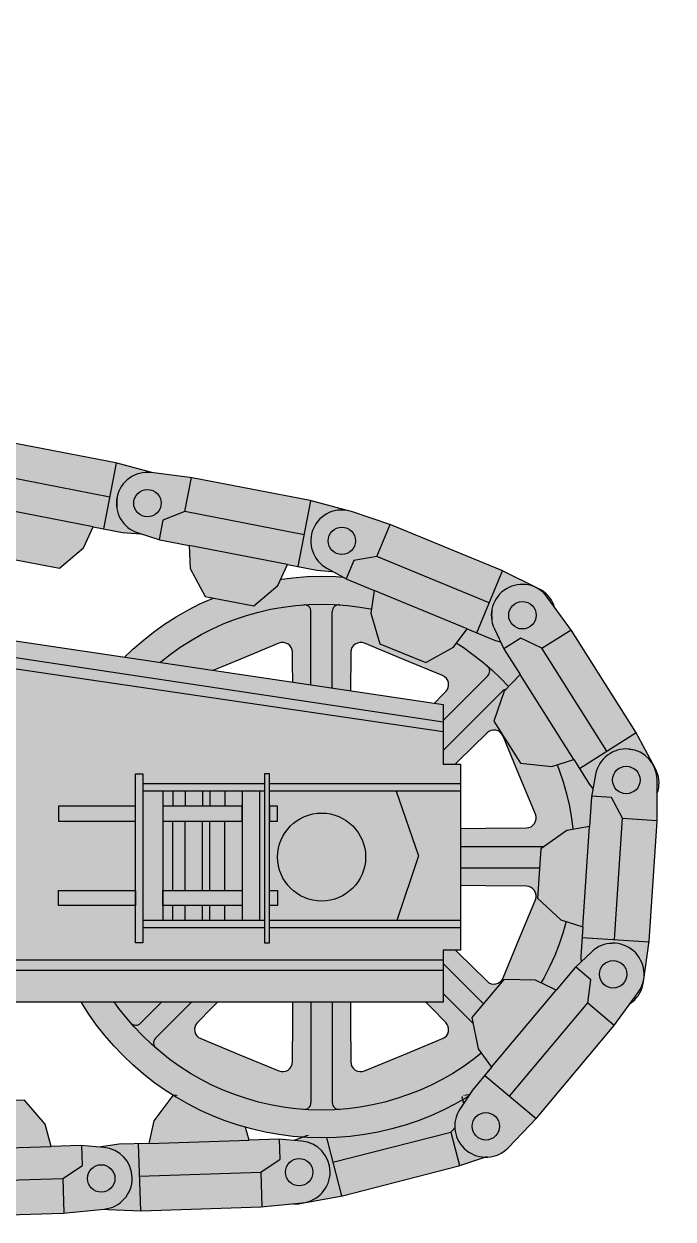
# Model space of a CAD drawing. Header units: millimetres. Extents: x -6554 to 5456, y -10594 to 19581.
# Drawn here: x 2909 to 3973, y 275 to 2234 of the extents above; entities that cross this region are included whole.
import ezdxf
from ezdxf.enums import TextEntityAlignment as Align

# ---------------------------------------------------------------- set-up
doc = ezdxf.new("R2010")
doc.units = ezdxf.units.MM
doc.set_wipeout_variables(frame=1)
doc.layers.add('Техника. Кран SANY SCC 1800', color=251, linetype='Continuous')
doc.layers.add('Техника. Кран SANY SCC 1800 Штрих', color=7, linetype='Continuous', true_color=0xffe494)
doc.styles.get("Standard").update_dxf_attribs({"font": 'arial.ttf'})

# ---------------------------------------------------------------- blocks, each defined once
blk = doc.blocks.new('BLOCK-20201113.142927')
at = {"color": 0, "linetype": 'ByBlock', "lineweight": -2, "transparency": 16777216}
blk.add_wipeout([(3.432532222691009, -50.43122189891977), (3.432532222691009, -50.43122189891977), (25.897900695778475, -43.45274182775023), (42.813243067464214, -27.104556693492754), (50.55353224463306, -4.890149472297196), (47.459992580937495, 18.429841460043292), (34.195582286037734, 37.85784661404358), (13.602918768239618, 49.23036497973766), (5.745663823422149, 50.75901279036958), (-31.52215389699535, 55.00000000000006), (-80.15801499094225, 55.00000000000006), (-89.32546577283293, 91.47686967593478), (-121.79808920844329, 132.1509975932309), (-203.2019107915566, 132.1509975932309), (-235.67453422716693, 91.47686967593478), (-244.84198500905765, 55.00000000000006), (-293.4778461030046, 55.00000000000006), (-330.7456638234303, 50.75901279036822), (-330.7456638234303, 50.75901279036822), (-352.86868740121645, 42.761276078522485), (-369.01933722155286, 25.657227577767912), (-375.7364629344389, 3.1123348769237396), (-371.5805570110273, -20.04193925747842), (-357.4422470979698, -38.8435391239162), (-336.35143086801367, -49.263204928994384), (-328.43253222269095, -50.43122189891977), (-260.94965691887137, -54.99999999999997), (-64.05034308112856, -54.99999999999997)], dxfattribs=at)
at = {"layer": 'Техника. Кран SANY SCC 1800 Штрих', "true_color": 0xadadad, "transparency": 16777216}
h = blk.add_hatch(color=253, dxfattribs=at)
h.dxf.hatch_style = 1
edge = h.paths.add_edge_path()
edge.add_line((-64.05034308112863, -55), (3.432532222690952, -50.43122189891983))
edge.add_arc((9.769962616701378e-15, 0.2687987270402765), 50.81608376225574, 273.8731728589847, 443.5078076067492)
edge.add_line((5.745663823422092, 50.75901279036952), (-31.52215389699541, 55))
edge.add_line((-31.52215389699541, 55), (-80.15801499094232, 55))
edge.add_line((-80.15801499094232, 55), (-89.32546577283301, 91.47686967593472))
edge.add_line((-89.32546577283301, 91.47686967593472), (-121.7980892084433, 132.1509975932308))
edge.add_line((-121.7980892084433, 132.1509975932308), (-203.2019107915567, 132.1509975932308))
edge.add_line((-203.2019107915567, 132.1509975932308), (-235.674534227167, 91.47686967593472))
edge.add_line((-235.674534227167, 91.47686967593472), (-244.8419850090577, 55))
edge.add_line((-244.8419850090577, 55), (-293.4778461030046, 55))
edge.add_line((-293.4778461030046, 55), (-330.7456638234303, 50.75901279036816))
edge.add_arc((-325.0000000000089, 0.2687987270398575), 50.81608376225473, 96.4921923932502, 266.1268271410252)
edge.add_line((-328.432532222691, -50.43122189891983), (-260.9496569188714, -55))
edge.add_line((-260.9496569188714, -55), (-64.05034308112863, -55))
at = {"color": 0, "linetype": 'ByBlock', "lineweight": -2, "transparency": 16777216}
blk.add_line((-244.8419850090577, 55), (-80.15801499094232, 55), dxfattribs=at)
blk.add_lwpolyline([(-64.05034308112863, -55), (3.432532222690952, -50.43122189891983, 0.9134026468780254), (5.745663823422092, 50.75901279036952), (-31.52215389699541, 55), (-80.15801499094232, 55), (-89.32546577283301, 91.47686967593472), (-121.7980892084433, 132.1509975932308), (-203.2019107915567, 132.1509975932308), (-235.674534227167, 91.47686967593472), (-244.8419850090577, 55), (-293.4778461030046, 55), (-330.7456638234303, 50.75901279036816, 0.9134026468781105), (-328.432532222691, -50.43122189891983), (-260.9496569188714, -55)], format="xyb", close=True, dxfattribs=at)
for points in [[(-262.2016225710458, 54.86459797551652), (-262.2016225710458, -55)], [(-62.8150471535123, 1.915996209953391), (-30.28685796937907, 22.28639961771432), (-30.28685796937907, 55)], [(-262.1849528464877, 1.915996209953391), (-62.8150471535123, 1.915996209953391)], [(-62.8150471535123, 1.915996209953391), (-62.8150471535123, -55)]]:
    blk.add_lwpolyline(points, dxfattribs=at)
for centre in [(-325, 0), (0, 0)]:
    blk.add_circle(centre, 22.47519651151177, dxfattribs=at)
blk = doc.blocks.new('BLOCK-20201113.14192')
at = {"color": 0, "linetype": 'ByBlock', "lineweight": -2, "transparency": 16777216}
blk.add_wipeout([(437.53058614573456, 142.75022346772812), (371.6745898113982, 271.4196739399065), (269.15689586135534, 373.3164951129204), (140.08977131327381, 438.3896623855453), (-2.7957012621693855, 460.220408247578), (-145.40540800075567, 436.65536460377007), (-273.6724363697582, 370.01896935773175), (-374.9446246744092, 266.8841856328015), (-439.2325616224523, 137.42414971065068), (-460.1949342230764, -5.591299360255903), (-435.76403005616993, -148.05522693347473), (-368.34969484591744, -275.91510002179155), (-264.6016271194596, -376.55891841629796), (-134.75345702387852, -440.05925275266253), (8.386691133981644, -460.15247856003225), (150.69958248500458, -434.85661539404276), (278.1475821395503, -366.66682787380523), (378.15931676959, -262.30930454993904), (440.8697052704685, -132.07779180410068), (460.22889969352946, -1.7053025658242404e-12)], dxfattribs=at)
at = {"layer": 'Техника. Кран SANY SCC 1800 Штрих', "transparency": 16777216}
h = blk.add_hatch(color=256, dxfattribs=at)
h.dxf.hatch_style = 1
edge = h.paths.add_edge_path()
edge.add_arc((0, 0), 460.2288996935295, 0, 360)
edge = h.paths.add_edge_path(flags=16)
edge.add_arc((89.94191360169003, 194.4101955316868), 27.27646662252244, 245.1728557609483, 315.5253453564864)
edge.add_line((109.4053209498998, 175.30047533993), (203.591099008936, 271.2294657372827))
edge.add_arc((192.0440923037782, 282.5666413530537), 16.18224072221744, 315.5253453564814, 427.4999999999607)
edge.add_line((198.2367677267248, 297.5170823464769), (134.2192757163411, 324.0339957662909))
edge.add_line((134.2192757163411, 324.0339957662909), (70.20178370596841, 350.5509091860977))
edge.add_arc((64.00910828303431, 335.6004681926723), 16.18224072221478, 67.50000000000453, 179.4746546435236)
edge.add_line((47.82754778199887, 335.74884117888), (46.59491051652731, 201.3173991996528))
edge.add_arc((73.8702305716154, 201.0673046129), 27.2764666225267, 179.4746546435006, 249.8271442390357)
edge.add_arc((1.141700067819329e-10, -2.813749233609997e-11), 186.9310774766361, 65.17285576098578, 69.82714423908499, ccw=False)
edge = h.paths.add_edge_path(flags=16)
edge.add_arc((201.0673046129078, 73.87023057160555), 27.27646662252179, 200.172855760947, 270.5253453564852)
edge.add_line((201.3173991996537, 46.5949105165223), (335.7488411788763, 47.82754778199433))
edge.add_arc((335.6004681926671, 64.0091082830323), 16.18224072221734, 270.5253453564818, 382.4999999999611)
edge.add_line((350.5509091860986, 70.2017837059584), (324.0339957662873, 134.2192757163443))
edge.add_line((324.0339957662873, 134.2192757163443), (297.5170823464814, 198.2367677267148))
edge.add_arc((282.5666413530561, 192.0440923037787), 16.18224072221549, 22.50000000000202, 134.4746546435211)
edge.add_line((271.2294657372859, 203.5910990089346), (175.3004753399291, 109.4053209498957))
edge.add_arc((194.4101955316847, 89.94191360167822), 27.27646662252711, 134.4746546435005, 204.8271442390356)
edge.add_arc((5.019273885409348e-11, -1.244586655957391e-10), 186.9310774766537, 20.172855760990785, 24.82714423908999, ccw=False)
edge = h.paths.add_edge_path(flags=16)
edge.add_arc((194.4101955316816, -89.94191360169225), 27.27646662252265, 155.1728557609508, 225.5253453564888)
edge.add_line((175.3004753399255, -109.4053209499029), (271.2294657372768, -203.5910990089383))
edge.add_arc((282.5666413530487, -192.0440923037802), 16.18224072221822, 225.5253453564799, 337.4999999999591)
edge.add_line((297.5170823464723, -198.2367677267275), (324.0339957662854, -134.2192757163425))
edge.add_line((324.0339957662854, -134.2192757163425), (350.5509091860931, -70.2017837059716))
edge.add_arc((335.6004681926668, -64.00910828303712), 16.18224072221576, 337.5000000000045, 449.4746546435236)
edge.add_line((335.7488411788745, -47.82754778200069), (201.3173991996482, -46.59491051652913))
edge.add_arc((201.0673046128952, -73.87023057161754), 27.27646662252704, 89.4746546435001, 159.8271442390352)
edge.add_arc((-5.03632691106759e-11, -1.054871745509445e-10), 186.9310774766559, 335.1728557609846, 339.8271442390838, ccw=False)
edge = h.paths.add_edge_path(flags=16)
edge.add_arc((73.87023057160164, -201.0673046129081), 27.27646662252201, 110.1728557609493, 180.5253453564874)
edge.add_line((46.59491051651821, -201.317399199655), (47.82754778198978, -335.7488411788772))
edge.add_arc((64.00910828302807, -335.6004681926685), 16.18224072221765, 180.5253453564801, 292.4999999999594)
edge.add_line((70.20178370595386, -350.5509091861004), (134.2192757163393, -324.0339957662886))
edge.add_line((134.2192757163393, -324.0339957662886), (198.2367677267102, -297.5170823464814))
edge.add_arc((192.0440923037746, -282.5666413530561), 16.18224072221528, 292.5000000000008, 404.4746546435199)
edge.add_line((203.5910990089305, -271.2294657372863), (109.4053209498907, -175.3004753399305))
edge.add_arc((89.94191360167368, -194.4101955316854), 27.27646662252632, 44.47465464350017, 114.8271442390353)
edge.add_arc((-1.178221964437398e-10, -3.993250174971763e-11), 186.9310774766597, 290.1728557609863, 294.82714423908556, ccw=False)
edge = h.paths.add_edge_path(flags=16)
edge.add_arc((-89.94191360169549, -194.4101955316841), 27.27646662252244, 65.17285576094832, 135.5253453564864)
edge.add_line((-109.4053209499052, -175.3004753399273), (-203.5910990089415, -271.22946573728))
edge.add_arc((-192.0440923037837, -282.566641353051), 16.18224072221744, 135.5253453564814, 247.4999999999607)
edge.add_line((-198.2367677267302, -297.5170823464741), (-134.2192757163466, -324.0339957662882))
edge.add_line((-134.2192757163466, -324.0339957662882), (-70.20178370597387, -350.5509091860949))
edge.add_arc((-64.00910828303961, -335.6004681926698), 16.18224072221463, 247.5000000000037, 359.4746546435228)
edge.add_line((-47.82754778200433, -335.7488411788777), (-46.59491051653276, -201.31739919965))
edge.add_arc((-73.87023057162085, -201.0673046128973), 27.2764666225267, 359.4746546435006, 429.8271442390357)
edge.add_arc((-1.196269749925705e-10, 3.086597644141875e-11), 186.9310774766361, 245.17285576098578, 249.827144239085, ccw=False)
edge = h.paths.add_edge_path(flags=16)
edge.add_arc((-201.0673046129132, -73.87023057160282), 27.27646662252179, 20.17285576094705, 90.52534535648513)
edge.add_line((-201.3173991996591, -46.59491051651958), (-335.7488411788818, -47.8275477819916))
edge.add_arc((-335.6004681926726, -64.00910828302958), 16.18224072221734, 90.5253453564818, 202.4999999999611)
edge.add_line((-350.550909186104, -70.20178370595568), (-324.0339957662927, -134.2192757163416))
edge.add_line((-324.0339957662927, -134.2192757163416), (-297.5170823464869, -198.2367677267121))
edge.add_arc((-282.5666413530615, -192.044092303776), 16.18224072221549, 202.500000000002, 314.474654643521)
edge.add_line((-271.2294657372913, -203.5910990089319), (-175.3004753399346, -109.4053209498929))
edge.add_arc((-194.4101955316901, -89.9419136016755), 27.27646662252711, 314.4746546435005, 384.8271442390356)
edge.add_arc((-5.564970706473105e-11, 1.271871497010579e-10), 186.9310774766537, 200.1728557609908, 204.82714423909, ccw=False)
edge = h.paths.add_edge_path(flags=16)
edge.add_arc((-194.4101955316852, 89.94191360169452), 27.27646662252265, 335.1728557609507, 405.5253453564889)
edge.add_line((-175.3004753399291, 109.4053209499052), (-271.2294657372804, 203.5910990089405))
edge.add_arc((-282.5666413530523, 192.0440923037825), 16.18224072221822, 45.52534535647987, 157.4999999999591)
edge.add_line((-297.5170823464759, 198.2367677267298), (-324.0339957662891, 134.2192757163448))
edge.add_line((-324.0339957662891, 134.2192757163448), (-350.5509091860968, 70.20178370597387))
edge.add_arc((-335.6004681926705, 64.0091082830394), 16.18224072221576, 157.5000000000045, 269.4746546435236)
edge.add_line((-335.7488411788781, 47.82754778200297), (-201.3173991996518, 46.5949105165314))
edge.add_arc((-201.0673046128989, 73.87023057161981), 27.27646662252704, 269.4746546435001, 339.8271442390352)
edge.add_arc((4.672529030358419e-11, 1.077609113053768e-10), 186.9310774766559, 155.1728557609846, 159.8271442390838, ccw=False)
edge = h.paths.add_edge_path(flags=16)
edge.add_arc((-73.8702305716071, 201.0673046129108), 27.27646662252201, 290.1728557609493, 360.5253453564874)
edge.add_line((-46.59491051652367, 201.3173991996578), (-47.82754778199524, 335.74884117888))
edge.add_arc((-64.00910828303353, 335.6004681926712), 16.18224072221765, 0.5253453564801441, 112.4999999999594)
edge.add_line((-70.20178370595931, 350.5509091861031), (-134.2192757163448, 324.0339957662918))
edge.add_line((-134.2192757163448, 324.0339957662918), (-198.2367677267157, 297.5170823464841))
edge.add_arc((-192.04409230378, 282.5666413530589), 16.18224072221528, 112.5000000000008, 224.4746546435199)
edge.add_line((-203.591099008936, 271.229465737289), (-109.4053209498961, 175.3004753399332))
edge.add_arc((-89.94191360167913, 194.4101955316881), 27.27646662252632, 224.4746546435001, 294.8271442390353)
edge.add_arc((1.123652282331022e-10, 4.266098585503642e-11), 186.9310774766597, 110.1728557609863, 114.8271442390855, ccw=False)
at = {"color": 0, "linetype": 'ByBlock', "lineweight": -2, "transparency": 16777216}
for points in [[(-17.49616768131273, 154.8463468186765), (-17.49616768131273, 402.5963631541536)], [(17.49616768131091, 154.8463468186769), (17.49616768130909, 402.5963631541517)], [(-97.12124306521764, 121.8645606896835), (-272.3069596551122, 297.0502772795762)], [(97.12124306521764, 121.8645606896839), (272.3069596551086, 297.0502772795753)], [(-121.8645606896807, 97.12124306522037), (-297.0502772795735, 272.3069596551127)], [(121.8645606896825, 97.12124306521855), (297.0502772795735, 272.3069596551099)], [(-154.8463468186783, 17.49616768131455), (-402.5963631541508, 17.49616768131364)], [(154.8463468186783, 17.49616768131091), (402.596363154149, 17.49616768131136)], [(-154.8463468186783, -17.49616768130818), (-402.5963631541545, -17.49616768130863)], [(154.8463468186783, -17.49616768131227), (402.5963631541472, -17.49616768131136)], [(-121.864560689688, -97.12124306521582), (-297.0502772795789, -272.3069596551072)], [(121.8645606896825, -97.1212430652231), (297.0502772795699, -272.3069596551104)], [(-97.1212430652231, -121.8645606896816), (-272.306959655114, -297.0502772795726)], [(97.12124306521764, -121.8645606896862), (272.3069596551068, -297.0502772795735)], [(-17.49616768131636, -154.8463468186796), (-17.49616768131455, -402.596363154149)], [(17.49616768130727, -154.846346818681), (17.49616768130727, -402.5963631541508)]]:
    blk.add_lwpolyline(points, dxfattribs=at)
for points in [[(-64.46384440972906, 175.4640717939251, 0.3169905368917571), (-46.59491051652367, 201.3173991996578), (-47.82754778199524, 335.74884117888, 0.5315675845839953), (-70.20178370595931, 350.5509091861031), (-134.2192757163448, 324.0339957662918), (-198.2367677267157, 297.5170823464841, 0.5315675845842182), (-203.591099008936, 271.229465737289), (-109.4053209498961, 175.3004753399332, 0.3169905368917431), (-78.48901349660446, 169.6546565435551, -0.02031095687231775)], [(78.48901349660991, 169.6546565435606, 0.3169905368917571), (109.4053209498998, 175.30047533993), (203.591099008936, 271.2294657372827, 0.5315675845839953), (198.2367677267248, 297.5170823464769), (134.2192757163411, 324.0339957662909), (70.20178370596841, 350.5509091860977, 0.5315675845842182), (47.82754778199887, 335.74884117888), (46.59491051652731, 201.3173991996528, 0.3169905368917431), (64.46384440972906, 175.4640717939124, -0.02031095687231775)], [(-169.6546565435583, 78.48901349661537, 0.3169905368917571), (-175.3004753399291, 109.4053209499052), (-271.2294657372804, 203.5910990089405, 0.5315675845839953), (-297.5170823464759, 198.2367677267298), (-324.0339957662891, 134.2192757163448), (-350.5509091860968, 70.20178370597387, 0.5315675845842182), (-335.7488411788781, 47.82754778200297), (-201.3173991996518, 46.5949105165314, 0.3169905368917431), (-175.464071793911, 64.46384440973316, -0.02031095687231775)], [(175.4640717939219, 64.46384440972861, 0.3169905368917571), (201.3173991996537, 46.5949105165223), (335.7488411788763, 47.82754778199433, 0.5315675845839953), (350.5509091860986, 70.2017837059584), (324.0339957662873, 134.2192757163443), (297.5170823464814, 198.2367677267148, 0.5315675845842182), (271.2294657372859, 203.5910990089346), (175.3004753399291, 109.4053209498957, 0.3169905368917431), (169.654656543551, 78.48901349660309, -0.02031095687231775)], [(-175.4640717939274, -64.46384440972588, 0.3169905368917571), (-201.3173991996591, -46.59491051651958), (-335.7488411788818, -47.8275477819916, 0.5315675845839953), (-350.550909186104, -70.20178370595568), (-324.0339957662927, -134.2192757163416), (-297.5170823464869, -198.2367677267121, 0.5315675845842182), (-271.2294657372913, -203.5910990089319), (-175.3004753399346, -109.4053209498929, 0.3169905368917431), (-169.6546565435565, -78.48901349660036, -0.02031095687231775)], [(169.6546565435547, -78.4890134966131, 0.3169905368917571), (175.3004753399255, -109.4053209499029), (271.2294657372768, -203.5910990089383, 0.5315675845839953), (297.5170823464723, -198.2367677267275), (324.0339957662854, -134.2192757163425), (350.5509091860931, -70.2017837059716, 0.5315675845842182), (335.7488411788745, -47.82754778200069), (201.3173991996482, -46.59491051652913, 0.3169905368917431), (175.4640717939074, -64.46384440973088, -0.02031095687231775)], [(-78.48901349661537, -169.6546565435578, 0.3169905368917571), (-109.4053209499052, -175.3004753399273), (-203.5910990089415, -271.22946573728, 0.5315675845839953), (-198.2367677267302, -297.5170823464741), (-134.2192757163466, -324.0339957662882), (-70.20178370597387, -350.5509091860949, 0.5315675845842182), (-47.82754778200433, -335.7488411788777), (-46.59491051653276, -201.31739919965, 0.3169905368917431), (-64.46384440973452, -175.4640717939096, -0.02031095687231775)], [(64.4638444097236, -175.4640717939224, 0.3169905368917571), (46.59491051651821, -201.317399199655), (47.82754778198978, -335.7488411788772, 0.5315675845839953), (70.20178370595386, -350.5509091861004), (134.2192757163393, -324.0339957662886), (198.2367677267102, -297.5170823464814, 0.5315675845842182), (203.5910990089305, -271.2294657372863), (109.4053209498907, -175.3004753399305, 0.3169905368917431), (78.489013496599, -169.6546565435524, -0.02031095687231775)]]:
    blk.add_lwpolyline(points, format="xyb", close=True, dxfattribs=at)
for centre, radius in [((0, 0), 460.2288996935295), ((0, 0), 414.6471224995857), ((0, -1.818989403545856e-12), 155.8316624008839)]:
    blk.add_circle(centre, radius, dxfattribs=at)
for centre, start, end in [((-28.536821216303, 402.5963631541554), 0, 94.05445629215272), ((28.53682121629936, 402.5963631541536), 85.94554370795124, 179.9999999999739), ((-264.5000386717893, 304.8571982629001), 130.9455437079458, 224.9999999999816), ((264.5000386717857, 304.8571982628991), 315, 49.05445629207131), ((-304.8571982628982, 264.5000386717907), 44.99999999998158, 139.0544562921278), ((304.8571982628964, 264.5000386717884), 40.94554370801929, 135), ((-402.5963631541526, 28.53682121630391), 175.9455437079772, 270), ((402.5963631541508, 28.53682121630163), 270, 4.05445629212672), ((-402.5963631541563, -28.5368212162989), 90, 184.0544562921267), ((402.596363154149, -28.53682121630163), 355.9455437079773, 90), ((-304.8571982629019, -264.5000386717857), 220.9455437080193, 315), ((304.8571982628946, -264.5000386717884), 224.9999999999816, 319.0544562921278), ((-264.5000386717911, -304.8571982628964), 135, 229.0544562920713), ((264.5000386717838, -304.8571982628973), 310.9455437079458, 44.99999999998158), ((-28.53682121630482, -402.5963631541504), 265.9455437079513, 359.999999999974), ((28.53682121629754, -402.5963631541522), 179.9999999999739, 274.0544562921527)]:
    blk.add_arc(centre, 11.04065353499026, start, end, dxfattribs=at)
blk = doc.blocks.new('BLOCK-20201113.150227')
at = {"color": 0, "linetype": 'ByBlock', "lineweight": -2, "transparency": 16777216}
blk.add_wipeout([(-2606.058335982071, 441.9261224063912), (2336.869225280111, 441.9261224063912), (2742.608086012396, 381.5507793502675), (2747.9515798746324, 417.46052333264197), (2770.5460306196696, 429.3416364334953), (2945.41699219793, 403.32023370961906), (2963.5732210677916, 385.3752788138736), (2958.2297272055575, 349.4655348314991), (4005.109970435358, 193.68614088928825), (4005.109970435358, 96.03058320131913), (4033.62073693973, 96.03058320131913), (4033.62073693973, -209.2444530900584), (4005.081923569421, -209.2444530900584), (4005.081923569421, -294.4651979687824), (-3204.52849329771, -294.4651979687824), (-3204.52849329771, -269.8524110711787), (-3327.160686386913, -269.8524110711787), (-3327.160686386913, -269.8524110711787), (-3367.700209387212, -320.8852983444558), (-3416.2582862497534, -364.3585278075425), (-3471.4466325607027, -399.02919177582453), (-3531.687403274307, -423.90604954302626), (-3595.2583035950825, -438.2778671366618), (-3660.341829705104, -441.73375162906586), (-3725.077231534888, -434.1748986423313), (-3787.6137119526215, -415.8174171837745), (-3846.163341397051, -387.1861510493777), (-3899.052175114897, -349.09967344242614), (-3944.7681115514733, -302.646883813969), (-3982.004123614286, -249.15587602577398), (-4009.6956268197578, -190.15596790076052), (-4027.050915960853, -127.33397774311106), (-4033.573800105618, -62.48599789043692), (-4029.0777887878644, 2.5339558989135185), (-4013.691423804138, 65.86695109988523), (-3987.8546041799514, 125.70228564600347), (-3952.306009375136, 180.3292562369288), (-3908.0619803012355, 228.18606766274934), (-3856.3874619465446, 267.9044848183912), (-3798.759838364542, 298.34895079875696), (-3736.82669399008, 318.64905268103576), (-3688.9077448009994, 326.82514605330925)], dxfattribs=at)
at = {"layer": 'Техника. Кран SANY SCC 1800 Штрих', "transparency": 16777216}
h = blk.add_hatch(color=256, dxfattribs=at)
h.dxf.hatch_style = 1
edge = h.paths.add_edge_path()
edge.add_line((-3688.907744800999, 326.8251460533102), (-2606.058335982071, 441.9261224063921))
edge.add_line((-2606.058335982071, 441.9261224063921), (2336.869225280111, 441.9261224063921))
edge.add_line((2336.869225280111, 441.9261224063921), (2742.608086012396, 381.5507793502675))
edge.add_line((2742.608086012396, 381.5507793502675), (2747.951579874632, 417.4605233326411))
edge.add_line((2747.951579874632, 417.4605233326411), (2770.54603061967, 429.3416364334953))
edge.add_line((2770.54603061967, 429.3416364334953), (2945.416992197929, 403.3202337096191))
edge.add_line((2945.416992197929, 403.3202337096191), (2963.573221067792, 385.3752788138745))
edge.add_line((2963.573221067792, 385.3752788138745), (2958.229727205558, 349.4655348314991))
edge.add_line((2958.229727205558, 349.4655348314991), (4005.109970435357, 193.6861408892887))
edge.add_line((4005.109970435357, 193.6861408892887), (4005.109970435357, 96.0305832013205))
edge.add_line((4005.109970435357, 96.0305832013205), (4033.62073693973, 96.0305832013205))
edge.add_line((4033.62073693973, 96.0305832013205), (4033.62073693973, -209.2444530900589))
edge.add_line((4033.62073693973, -209.2444530900589), (4005.081923569421, -209.2444530900589))
edge.add_line((4005.081923569421, -209.2444530900589), (4005.081923569421, -294.4651979687819))
edge.add_line((4005.081923569421, -294.4651979687819), (-3204.528493297709, -294.4651979687819))
edge.add_line((-3204.528493297709, -294.4651979687819), (-3204.528493297709, -269.8524110711783))
edge.add_line((-3204.528493297709, -269.8524110711783), (-3327.160686386913, -269.8524110711783))
edge.add_arc((-3648.165473485136, -56.47085895179795), 385.4552634545951, 96.06744571975759, 326.38681662259023, ccw=False)
at = {"color": 0, "linetype": 'ByBlock', "lineweight": -2, "transparency": 16777216}
for p, q in [((3545.403419772277, 51.31002345419392), (3545.403419772277, -160.2510074642664)), ((3561.634174915232, 51.31002345419392), (3561.634174915232, 26.86109410500057)), ((3582.08237037092, 51.31002345419392), (3582.08237037092, 26.86109410500057)), ((3610.4764678651, 51.31002345419392), (3610.4764678651, 26.86109410500057)), ((3622.700932539697, 51.31002345419392), (3622.700932539697, 26.86109410500103)), ((3647.099852715221, 51.31002345419392), (3647.099852715221, 26.86109410500103)), ((3675.593968556736, 51.31002345419392), (3675.593968556736, -160.2510074642664)), ((3704.038075224583, 51.31002345419392), (3704.038075224583, -160.2510074642664)), ((3561.634174915232, -111.3920447898408), (3561.634174915232, 2.451060779767886)), ((3582.08237037092, -111.3920447898408), (3582.08237037092, 2.451060779767886)), ((3610.4764678651, -111.3920447898408), (3610.4764678651, 2.451060779767886)), ((3622.700932539697, -111.3920447898404), (3622.700932539697, 2.451060779767431)), ((3647.099852715221, -111.3920447898404), (3647.099852715221, 2.451060779767431)), ((3561.634174915232, -160.2510074642664), (3561.634174915232, -135.8020781150731)), ((3582.08237037092, -160.2510074642664), (3582.08237037092, -135.8020781150731)), ((3610.4764678651, -160.2510074642664), (3610.4764678651, -135.8020781150731)), ((3622.700932539697, -160.2510074642664), (3622.700932539697, -135.8020781150735)), ((3647.099852715221, -160.2510074642664), (3647.099852715221, -135.8020781150735))]:
    blk.add_line(p, q, dxfattribs=at)
blk.add_lwpolyline([(-3688.907744800999, 326.8251460533102), (-2606.058335982071, 441.9261224063921), (2336.869225280111, 441.9261224063921), (2742.608086012396, 381.5507793502675), (2747.951579874632, 417.4605233326411), (2770.54603061967, 429.3416364334953), (2945.416992197929, 403.3202337096191), (2963.573221067792, 385.3752788138745), (2958.229727205558, 349.4655348314991), (4005.109970435357, 193.6861408892887), (4005.109970435357, 96.0305832013205), (4033.62073693973, 96.0305832013205), (4033.62073693973, -209.2444530900589), (4005.081923569421, -209.2444530900589), (4005.081923569421, -294.4651979687819), (-3204.528493297709, -294.4651979687819), (-3204.528493297709, -269.8524110711783), (-3327.160686386913, -269.8524110711783, -1.574523188373313)], format="xyb", close=True, dxfattribs=at)
for points in [[(-3689.724012373841, 294.0204641542525), (-2614.226501014642, 421.5446058489269), (2301.240859761208, 421.5446058489269), (4005.082187561094, 165.3087131196667)], [(4005.082187561094, 148.9168173060007), (2284.172059844973, 401.1519761417585), (1409.485654810224, 401.1519761417585), (1409.485654810224, -225.374064730755)], [(3712.21735340686, 63.59005387731304), (3512.830777989328, 63.59005387731304)], [(4033.54852052835, 63.59005387731304), (3720.233202991031, 63.59005387731304)], [(3712.21735340686, 51.31002345419392), (3512.830777989328, 51.31002345419392)], [(4033.54852052835, 51.31002345419392), (3720.233202991031, 51.31002345419392)], [(3927.801344518232, 51.32669317875161), (3964.474738542024, -54.47049200503625), (3929.178914374636, -160.2510074642664)], [(3712.21735340686, -160.2510074642664), (3512.830777989328, -160.2510074642664)], [(3712.21735340686, -172.5310378873855), (3512.830777989328, -172.5310378873855)], [(4033.54852052835, -160.2510074642664), (3720.233202991031, -160.2510074642664)], [(4033.54852052835, -172.5310378873855), (3720.233202991031, -172.5310378873855)], [(4005.121083585061, -225.374064730755), (1393.067868423173, -225.374064730755)], [(-3347.678233699134, -241.6159330234118), (4005.081923569421, -241.6159330234118)]]:
    blk.add_lwpolyline(points, dxfattribs=at)
for points in [[(3512.830777989328, 79.79858272085858), (3512.830777989328, -197.0446102461769), (3500.639652763842, -197.0446102461769), (3500.639652763842, 79.79858272085858)], [(3712.21735340686, 79.82636559511775), (3712.21735340686, -196.9189248445377), (3720.233202991031, -196.9189248445377), (3720.233202991031, 79.82636559511775)], [(3500.617426464435, 26.86109410500057), (3374.528219567393, 26.86109410500057), (3374.528219567393, 2.451060779768341), (3500.617426464435, 2.451060779768341)], [(3675.593968556736, 26.86109410500103), (3545.403419772277, 26.86109410500057), (3545.403419772277, 2.451060779768341), (3675.593968556736, 2.451060779768795)], [(3733.643210254449, 26.86109410500057), (3720.233202991031, 26.86109410500057), (3720.233202991031, 2.451060779768341), (3733.643210254449, 2.451060779768341)], [(3500.617426464435, -135.8020781150731), (3374.528219567393, -135.8020781150731), (3374.528219567393, -111.3920447898408), (3500.617426464435, -111.3920447898408)], [(3675.593968556736, -135.8020781150726), (3545.403419772277, -135.8020781150731), (3545.403419772277, -111.3920447898408), (3675.593968556736, -111.3920447898404)], [(3733.643210254449, -135.8020781150731), (3720.233202991031, -135.8020781150731), (3720.233202991031, -111.3920447898408), (3733.643210254449, -111.3920447898408)]]:
    blk.add_lwpolyline(points, close=True, dxfattribs=at)
blk.add_circle((3805.834526514865, -56.47085895179771), 72.10960792944024, dxfattribs=at)
blk = doc.blocks.new('BLOCK-20201115.205518')
at = {"color": 0, "linetype": 'ByBlock', "lineweight": -2, "transparency": 16777216, "rotation": 14.42041532244582}
blk.add_blockref('BLOCK-20201113.142927', (4024.145959633779, 155.01367911335), dxfattribs=at)
at = {"color": 0, "linetype": 'ByBlock', "lineweight": -2, "transparency": 16777216, "rotation": 1.788315595749461}
blk.add_blockref('BLOCK-20201113.142927', (3714.292610802406, 75.33916663880927), dxfattribs=at)
blk.add_blockref('BLOCK-20201113.142927', (3389.850708784099, 65.20939789801787), dxfattribs=at)
at = {"color": 0, "linetype": 'ByBlock', "lineweight": -2, "transparency": 16777216}
blk.add_blockref('BLOCK-20201113.14192', (3751.143664298372, 591.969701867361), dxfattribs=at)
at = {"color": 0, "linetype": 'ByBlock', "lineweight": -2, "transparency": 16777216, "rotation": 169.02789349062}
blk.add_blockref('BLOCK-20201113.142927', (3146.900124404221, 1233.776829995322), dxfattribs=at)
blk.add_blockref('BLOCK-20201113.142927', (3465.566423186998, 1171.995360118939), dxfattribs=at)
at = {"color": 0, "linetype": 'ByBlock', "lineweight": -2, "transparency": 16777216, "rotation": 157.6102866869641}
blk.add_blockref('BLOCK-20201113.142927', (3784.255564179575, 1110.290119561103), dxfattribs=at)
at = {"color": 0, "linetype": 'ByBlock', "lineweight": -2, "transparency": 16777216, "rotation": 122.2388672552496}
blk.add_blockref('BLOCK-20201113.142927', (4080.34275002251, 988.3139727201101), dxfattribs=at)
at = {"color": 0, "linetype": 'ByBlock', "lineweight": -2, "transparency": 16777216, "rotation": 86.14188193278552}
blk.add_blockref('BLOCK-20201113.142927', (4250.651150989148, 718.2752433897749), dxfattribs=at)
at = {"color": 0, "linetype": 'ByBlock', "lineweight": -2, "transparency": 16777216, "rotation": 50.04489661032174}
blk.add_blockref('BLOCK-20201113.142927', (4229.169540459188, 399.7404616355789), dxfattribs=at)
at = {"color": 0, "linetype": 'ByBlock', "lineweight": -2, "transparency": 16777216}
blk.add_blockref('BLOCK-20201113.150227', (-54.69086221649286, 648.4405608191569), dxfattribs=at)
blk = doc.blocks.new('BLOCK-20201115.205553')
at = {"color": 0, "linetype": 'ByBlock', "lineweight": -2, "transparency": 16777216}
blk.add_lwpolyline([(2070.790976427648, 3415.157560580566, 2.220446049250313e-16), (2070.790976427648, 1963.229240147786)], format="xyb", dxfattribs=at)
blk = doc.blocks.new('*U91')
at = {"color": 0, "linetype": 'ByBlock', "lineweight": -2, "transparency": 16777216}
blk.add_blockref('BLOCK-20201115.205553', (0, 0), dxfattribs=at)
blk.add_blockref('BLOCK-20201115.205518', (0, 0), dxfattribs=at)
at = {"layer": 'Defpoints', "color": 250, "linetype": 'ByBlock', "lineweight": -2, "transparency": 16777216, "width": 0.8}
blk.add_attdef('МАРКА', text='', height=250, dxfattribs=at).set_placement((-3560.361426637033, 2072.499801215403), align=Align.MIDDLE_CENTER)

msp = doc.modelspace()

# ---------------------------------------------------------------- block references
at = {"layer": 'Техника. Кран SANY SCC 1800', "transparency": 16777216}
msp.add_blockref('*U91', (-354.0914900682637, 276.6018240405383), dxfattribs=at)

doc.saveas('drawing.dxf')
